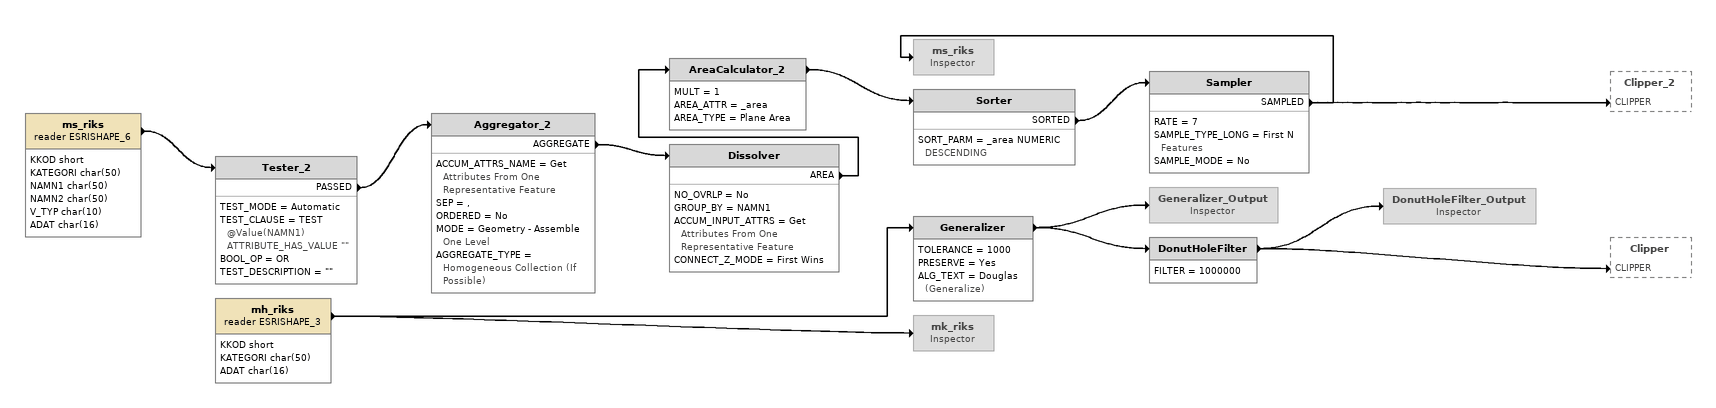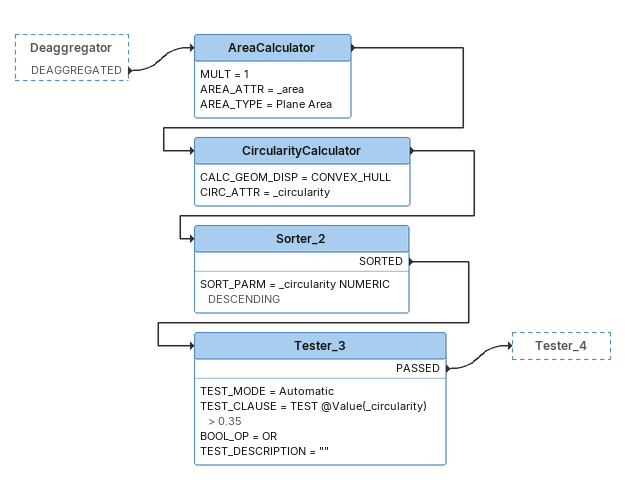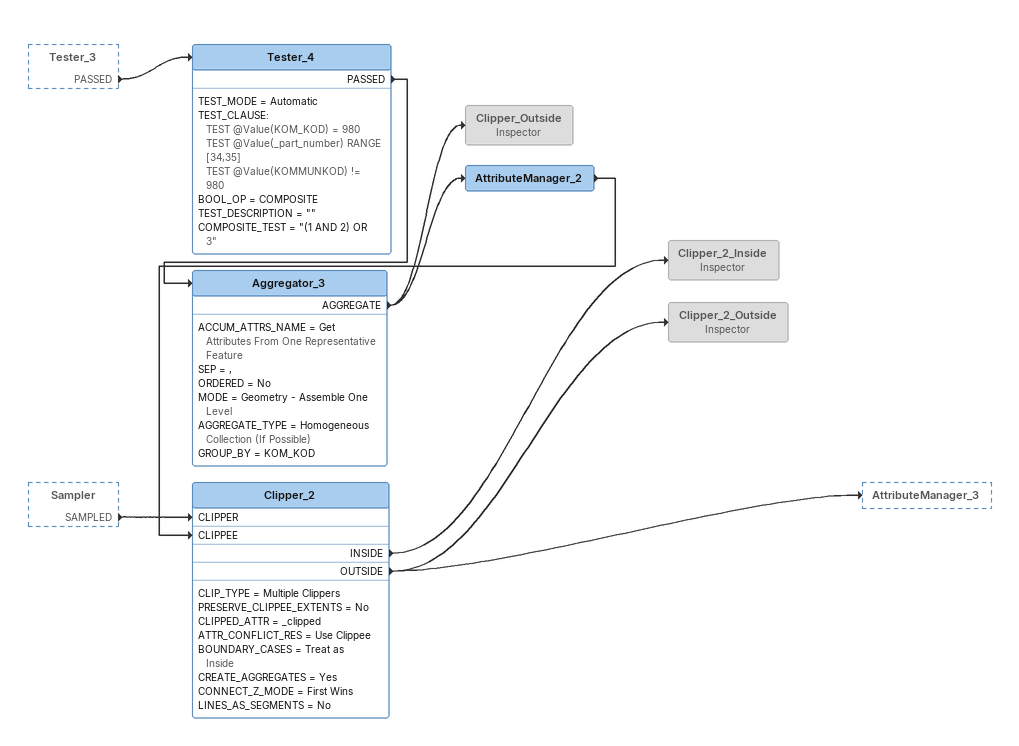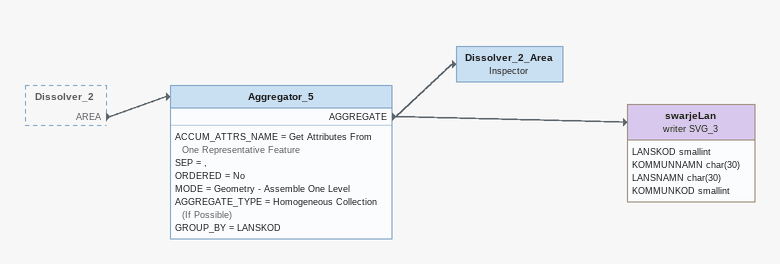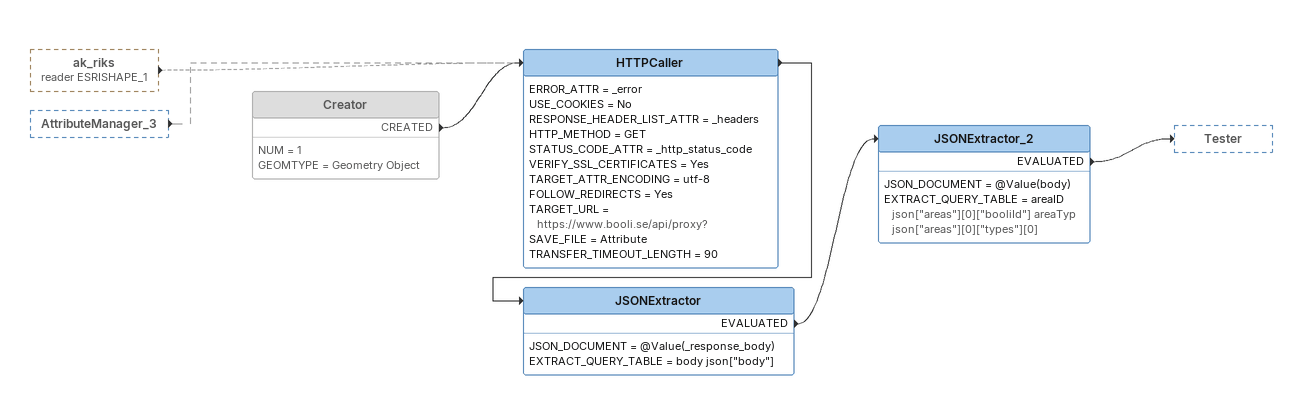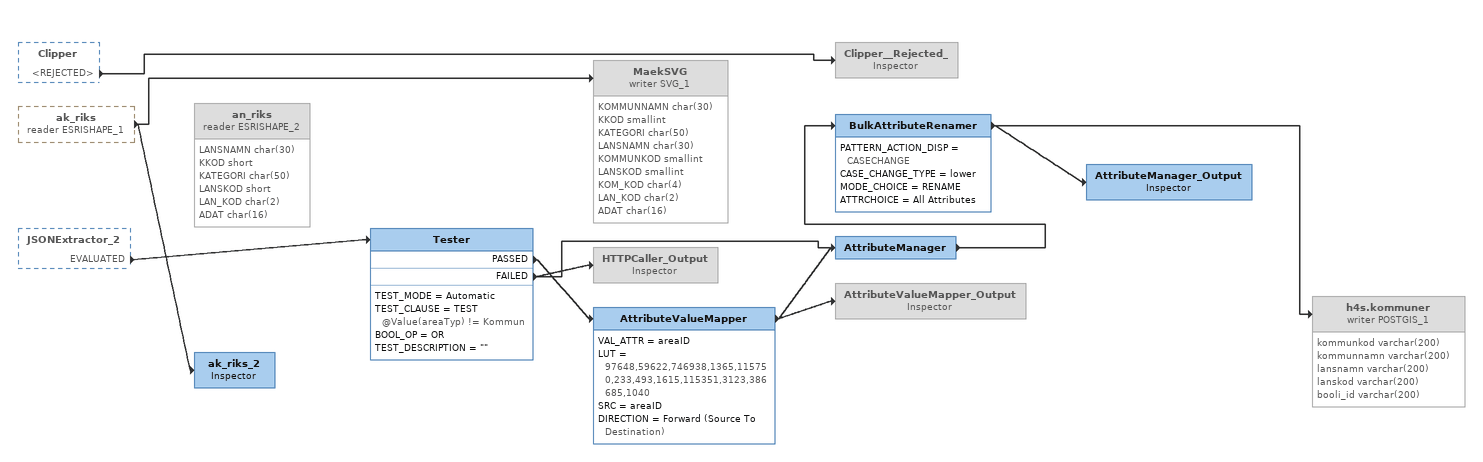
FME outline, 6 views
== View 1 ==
ms_riks (reader ESRISHAPE_6)
    attributes: KKOD short, KATEGORI char(50), NAMN1 char(50), NAMN2 char(50), V_TYP char(10), ADAT char(16)
    -> Tester_2
Tester_2
    TEST_MODE = Automatic
    TEST_CLAUSE = TEST @Value(NAMN1) ATTRIBUTE_HAS_VALUE ""
    BOOL_OP = OR
    TEST_DESCRIPTION = ""
    PASSED -> Aggregator_2
Aggregator_2
    ACCUM_ATTRS_NAME = Get Attributes From One Representative Feature
    SEP = ,
    ORDERED = No
    MODE = Geometry - Assemble One Level
    AGGREGATE_TYPE = Homogeneous Collection (If Possible)
    AGGREGATE -> Dissolver
Dissolver
    NO_OVRLP = No
    GROUP_BY = NAMN1
    ACCUM_INPUT_ATTRS = Get Attributes From One Representative Feature
    CONNECT_Z_MODE = First Wins
    AREA -> AreaCalculator_2
AreaCalculator_2
    MULT = 1
    AREA_ATTR = _area
    AREA_TYPE = Plane Area
    -> Sorter
Sorter
    SORT_PARM = _area NUMERIC DESCENDING
    SORTED -> Sampler
Sampler
    RATE = 7
    SAMPLE_TYPE_LONG = First N Features
    SAMPLE_MODE = No
    SAMPLED -> ms_riks
    SAMPLED -> Clipper_2 [CLIPPER]
ms_riks: Inspector [off]
mh_riks (reader ESRISHAPE_3)
    attributes: KKOD short, KATEGORI char(50), ADAT char(16)
    -> Generalizer
    -> mk_riks
Generalizer
    TOLERANCE = 1000
    PRESERVE = Yes
    ALG_TEXT = Douglas (Generalize)
    -> DonutHoleFilter
    -> Generalizer_Output
Generalizer_Output: Inspector [off]
DonutHoleFilter
    FILTER = 1000000
    -> Clipper [CLIPPER]
    -> DonutHoleFilter_Output
DonutHoleFilter_Output: Inspector [off]
mk_riks: Inspector [off]

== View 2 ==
Deaggregator [outside]
    DEAGGREGATED -> AreaCalculator
AreaCalculator
    MULT = 1
    AREA_ATTR = _area
    AREA_TYPE = Plane Area
    -> CircularityCalculator
CircularityCalculator
    CALC_GEOM_DISP = CONVEX_HULL
    CIRC_ATTR = _circularity
    -> Sorter_2
Sorter_2
    SORT_PARM = _circularity NUMERIC DESCENDING
    SORTED -> Tester_3
Tester_3
    TEST_MODE = Automatic
    TEST_CLAUSE = TEST @Value(_circularity) > 0.35
    BOOL_OP = OR
    TEST_DESCRIPTION = ""
    PASSED -> Tester_4

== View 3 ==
Tester_3 [outside]
    PASSED -> Tester_4
Sampler [outside]
    SAMPLED -> Clipper_2 [CLIPPER]
Tester_4
    TEST_MODE = Automatic
    TEST_CLAUSE:
      TEST @Value(KOM_KOD) = 980
      TEST @Value(_part_number) RANGE [34,35]
      TEST @Value(KOMMUNKOD) != 980
    BOOL_OP = COMPOSITE
    TEST_DESCRIPTION = ""
    COMPOSITE_TEST = "(1 AND 2) OR 3"
    PASSED -> Aggregator_3
Aggregator_3
    ACCUM_ATTRS_NAME = Get Attributes From One Representative Feature
    SEP = ,
    ORDERED = No
    MODE = Geometry - Assemble One Level
    AGGREGATE_TYPE = Homogeneous Collection (If Possible)
    GROUP_BY = KOM_KOD
    AGGREGATE -> Clipper_Outside
    AGGREGATE -> AttributeManager_2
Clipper_Outside: Inspector [off]
AttributeManager_2
    -> Clipper_2 [CLIPPEE]
Clipper_2
    CLIP_TYPE = Multiple Clippers
    PRESERVE_CLIPPEE_EXTENTS = No
    CLIPPED_ATTR = _clipped
    ATTR_CONFLICT_RES = Use Clippee
    BOUNDARY_CASES = Treat as Inside
    CREATE_AGGREGATES = Yes
    CONNECT_Z_MODE = First Wins
    LINES_AS_SEGMENTS = No
    INSIDE -> Clipper_2_Inside
    OUTSIDE -> Clipper_2_Outside
    OUTSIDE -> AttributeManager_3
Clipper_2_Inside: Inspector [off]
Clipper_2_Outside: Inspector [off]

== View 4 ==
Dissolver_2 [outside]
    AREA -> Aggregator_5
Aggregator_5
    ACCUM_ATTRS_NAME = Get Attributes From One Representative Feature
    SEP = ,
    ORDERED = No
    MODE = Geometry - Assemble One Level
    AGGREGATE_TYPE = Homogeneous Collection (If Possible)
    GROUP_BY = LANSKOD
    AGGREGATE -> Dissolver_2_Area
    AGGREGATE -> swarjeLan (writer SVG_3)
Dissolver_2_Area: Inspector
swarjeLan (writer SVG_3)
    attributes: LANSKOD smallint, KOMMUNNAMN char(30), LANSNAMN char(30), KOMMUNKOD smallint

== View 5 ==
ak_riks (reader ESRISHAPE_1) [outside]
    -> HTTPCaller [off]
AttributeManager_3 [outside]
    -> HTTPCaller [off]
Creator [off]
    NUM = 1
    GEOMTYPE = Geometry Object
    CREATED -> HTTPCaller
HTTPCaller
    ERROR_ATTR = _error
    USE_COOKIES = No
    RESPONSE_HEADER_LIST_ATTR = _headers
    HTTP_METHOD = GET
    STATUS_CODE_ATTR = _http_status_code
    VERIFY_SSL_CERTIFICATES = Yes
    TARGET_ATTR_ENCODING = utf-8
    FOLLOW_REDIRECTS = Yes
    TARGET_URL = https://www.booli.se/api/proxy?
    SAVE_FILE = Attribute
    TRANSFER_TIMEOUT_LENGTH = 90
    -> JSONExtractor
JSONExtractor
    JSON_DOCUMENT = @Value(_response_body)
    EXTRACT_QUERY_TABLE = body json["body"]
    EVALUATED -> JSONExtractor_2
JSONExtractor_2
    JSON_DOCUMENT = @Value(body)
    EXTRACT_QUERY_TABLE = areaID json["areas"][0]["booliId"] areaTyp json["areas"][0]["types"][0]
    EVALUATED -> Tester

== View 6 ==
Clipper [outside]
    <REJECTED> -> Clipper__Rejected_
ak_riks (reader ESRISHAPE_1) [outside]
    -> MaekSVG (writer SVG_1)
    -> ak_riks_2
JSONExtractor_2 [outside]
    EVALUATED -> Tester
Clipper__Rejected_: Inspector [off]
MaekSVG (writer SVG_1) [off]
    attributes: KOMMUNNAMN char(30), KKOD smallint, KATEGORI char(50), LANSNAMN char(30), KOMMUNKOD smallint, LANSKOD smallint, KOM_KOD char(4), LAN_KOD char(2), ADAT char(16)
ak_riks_2: Inspector
an_riks (reader ESRISHAPE_2) [off]
    attributes: LANSNAMN char(30), KKOD short, KATEGORI char(50), LANSKOD short, LAN_KOD char(2), ADAT char(16)
Tester
    TEST_MODE = Automatic
    TEST_CLAUSE = TEST @Value(areaTyp) != Kommun
    BOOL_OP = OR
    TEST_DESCRIPTION = ""
    PASSED -> AttributeValueMapper
    FAILED -> HTTPCaller_Output
    FAILED -> AttributeManager
HTTPCaller_Output: Inspector [off]
AttributeValueMapper
    VAL_ATTR = areaID
    LUT = 97648,59622,746938,1365,115750,233,493,1615,115351,3123,386685,1040
    SRC = areaID
    DIRECTION = Forward (Source To Destination)
    -> AttributeValueMapper_Output
    -> AttributeManager
AttributeManager
    -> BulkAttributeRenamer
BulkAttributeRenamer
    PATTERN_ACTION_DISP = CASECHANGE
    CASE_CHANGE_TYPE = lower
    MODE_CHOICE = RENAME
    ATTRCHOICE = All Attributes
    -> AttributeManager_Output
    -> h4s.kommuner (writer POSTGIS_1)
AttributeManager_Output: Inspector
h4s.kommuner (writer POSTGIS_1) [off]
    attributes: kommunkod varchar(200), kommunnamn varchar(200), lansnamn varchar(200), lanskod varchar(200), booli_id varchar(200)
AttributeValueMapper_Output: Inspector [off]
